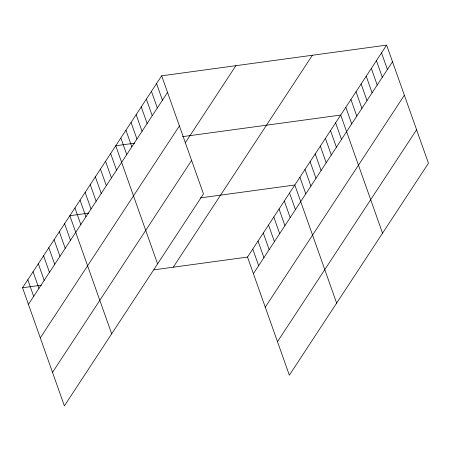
<?xml version="1.0" encoding="UTF-8"?>
<svg xmlns="http://www.w3.org/2000/svg" width="451" height="451" viewBox="0 0 451 451"><rect width="100%" height="100%" fill="white"/><g stroke="black" fill="none" stroke-linecap="round" stroke-linejoin="round"><path stroke-width="0.68" d="M161.655 75.813L203.48 193.936L64.38 405.883L22.55 287.766L161.655 75.813L386.62 45.117L428.45 163.234L289.345 375.187L247.52 257.064L386.62 45.117M28.43 304.374L167.535 92.421M40.291 337.872L179.397 125.919M185.254 142.843L235.896 65.683M52.513 372.385L191.619 160.432M173.28 267.195L312.385 55.247M253.4 273.672L392.505 61.719M265.261 307.17L404.367 95.223M277.483 341.683L416.589 129.736M134.646 143.181L115.749 145.758L157.579 263.88M182.565 136.642L340.719 115.061L382.544 233.178M88.74 213.126L69.843 215.702L111.673 333.819M200.407 197.888L294.813 185.006L336.643 303.123M22.55 287.766L41.447 285.184M153.808 269.856L247.52 257.064M381.523 52.885L387.403 69.493M376.422 60.659L382.301 77.268M371.32 68.428L377.199 85.036M366.218 76.202L372.103 92.81M361.121 83.976L367.001 100.579M356.019 91.745L361.899 108.353M350.917 99.519L356.797 116.121M345.821 107.287L351.701 123.895M335.617 122.83L341.497 139.438M330.515 130.604L336.395 147.206M325.419 138.372L331.299 154.981M320.317 146.147L326.197 162.749M315.215 153.915L321.095 170.523M310.113 161.689L315.993 178.297M305.017 169.458L310.897 186.066M299.915 177.232L305.795 193.84M289.559 193.011L295.439 209.614M284.305 201.016L290.185 217.624M279.051 209.022L284.931 225.63M273.796 217.032L279.676 233.635M268.537 225.038L274.417 241.646M263.283 233.043L269.162 249.651M258.028 241.054L263.908 257.656M252.774 249.059L258.654 265.667M156.553 83.587L162.433 100.195M151.451 91.361L157.331 107.964M146.35 99.13L152.235 115.738M141.253 106.904L147.133 123.506M136.151 114.672L142.031 131.28M131.049 122.446L136.929 139.049M125.953 130.215L131.833 146.823M120.851 137.989L126.731 154.592M110.647 153.532L116.527 170.134M105.551 161.3L111.431 177.908M100.449 169.074L106.329 185.677M95.347 176.843L101.227 193.451M90.245 184.617L96.125 201.225M85.149 192.391L91.029 208.993M80.047 200.159L85.927 216.768M74.945 207.934L80.825 224.536M64.589 223.707L70.469 240.315M59.335 231.718L65.215 248.321M54.081 239.723L59.96 256.331M48.826 247.729L54.706 264.337M43.572 255.74L49.452 272.342M38.312 263.745L44.198 280.353M33.058 271.75L38.938 288.358M27.804 279.761L33.684 296.363"/></g></svg>
